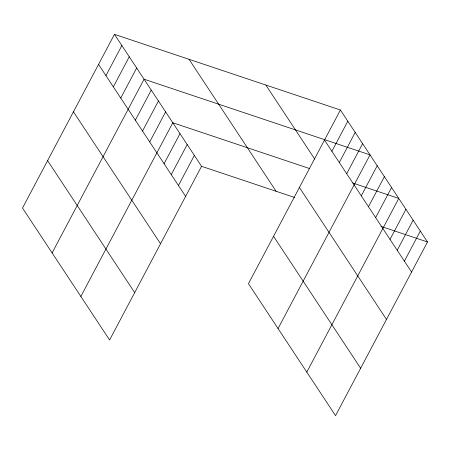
<?xml version="1.0" encoding="UTF-8"?>
<svg xmlns="http://www.w3.org/2000/svg" width="450" height="450" viewBox="0 0 450 450"><rect width="100%" height="100%" fill="white"/><g stroke="black" fill="none" stroke-linecap="round" stroke-linejoin="round"><path stroke-width="0.67" d="M114.463 34.346L22.5 208.029L109.586 339.998L201.549 166.309L114.463 34.346L340.414 110.002L427.5 241.971L335.537 415.654L248.451 283.691L340.414 110.002M105.941 75.634L121.866 45.562M113.344 86.85L129.268 56.779M120.746 98.066L136.671 67.995M52.11 252.9L144.073 79.211L370.024 154.873L278.061 328.556M135.338 120.172L151.256 90.101M142.521 131.057L158.445 100.986M149.704 141.947L165.628 111.876M80.848 296.449L172.811 122.76L309.628 168.576M164.076 163.721L180 133.65M171.259 174.606L187.183 144.534M178.442 185.496L194.366 155.424M331.892 151.29L347.816 121.219M339.294 162.512L355.219 132.435M346.697 173.728L362.621 143.651M361.282 195.829L377.207 165.757M368.466 206.719L384.39 176.648M375.654 217.603L391.573 187.532M306.799 372.105L398.762 198.422L352.822 183.037M390.021 239.377L405.945 209.306M397.209 250.268L413.128 220.196M404.392 261.152L420.317 231.081M201.549 166.309L294.66 197.488M380.897 226.361L427.5 241.971M324.489 140.074L411.576 272.042M265.849 85.033L314.741 159.126M299.396 187.47L386.483 319.433M189.028 59.31L276.114 191.278M273.544 236.295L360.63 368.263M98.539 64.418L185.631 196.38M73.446 111.808L160.537 243.776M47.593 160.639L134.685 292.607"/></g></svg>
